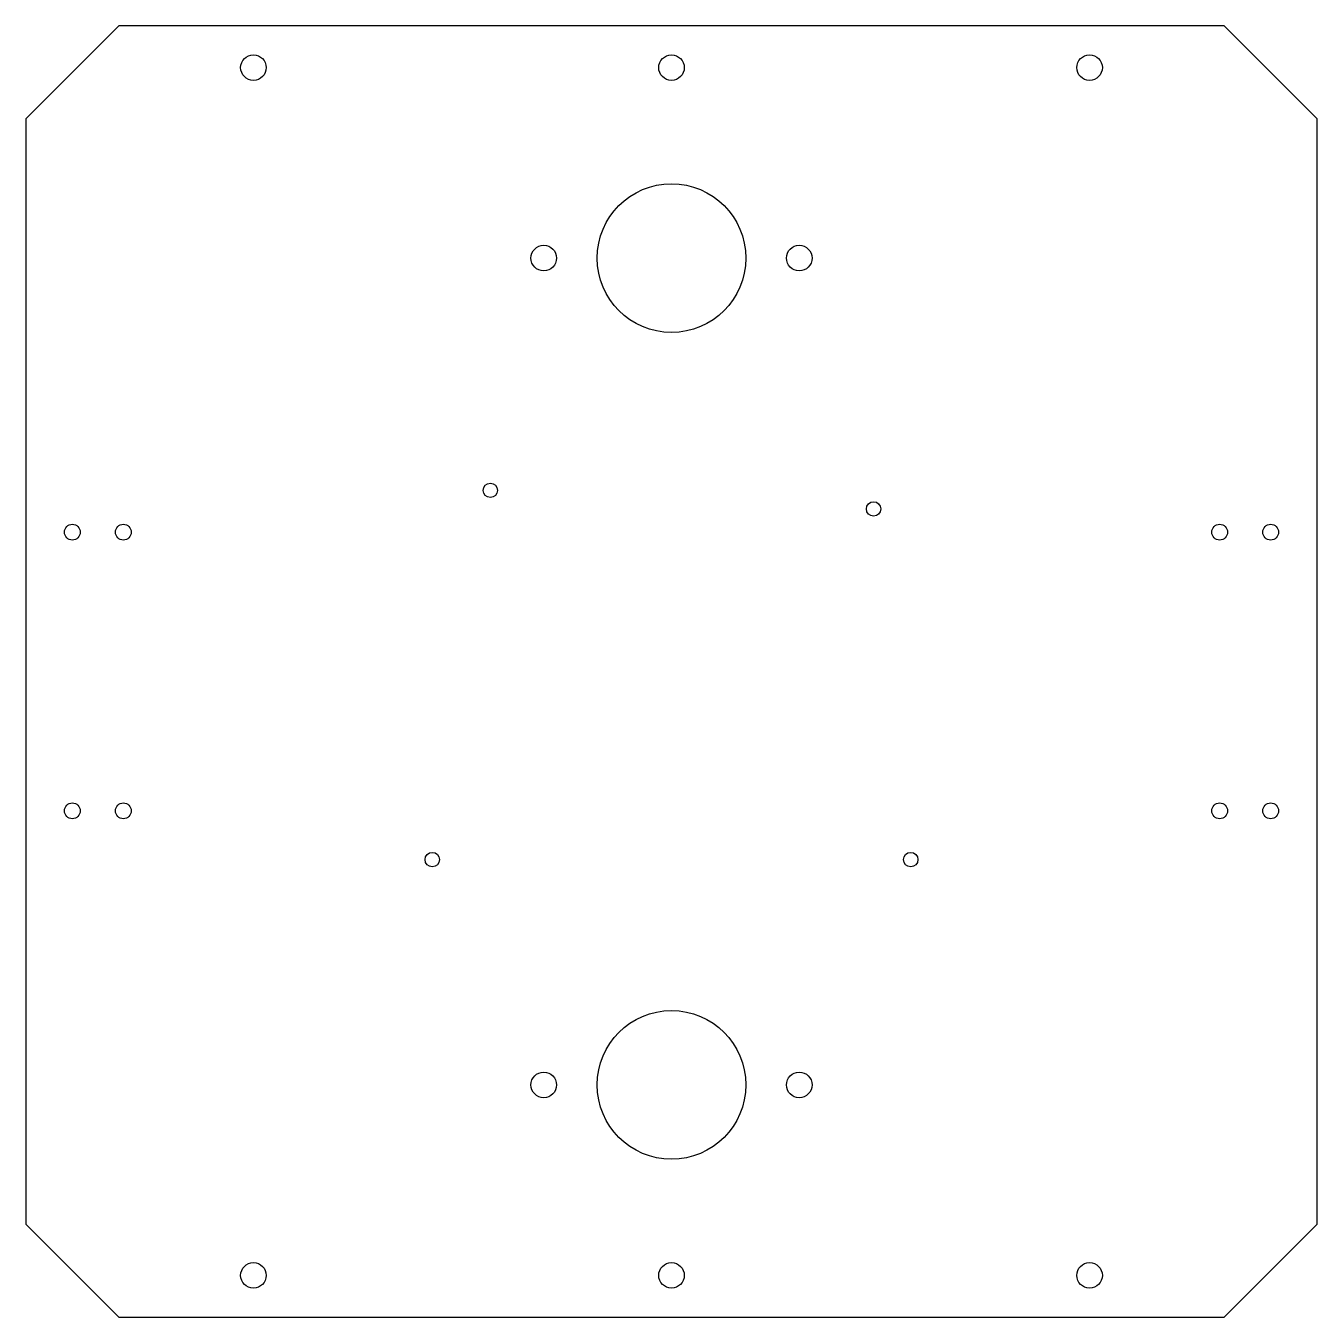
# Model space of a CAD drawing. Header units: millimetres. Extents: x -20 to 258, y 0 to 278.
import ezdxf

# ---------------------------------------------------------------- set-up
doc = ezdxf.new("R2010")
doc.units = ezdxf.units.MM

msp = doc.modelspace()

# ---------------------------------------------------------------- linework, layer by layer
msp.add_lwpolyline([(-20, 258), (-20, 20), (0, 0), (238, 0), (258, 20), (258, 258), (238, 278), (0, 278)], close=True)
for centre, radius in [((29, 269), 2.75), ((119, 269), 2.75), ((209, 269), 2.75), ((119, 228), 16), ((91.5, 228), 2.75), ((146.5, 228), 2.75), ((80, 178), 1.55), ((162.5, 174), 1.55), ((-10, 169), 1.7), ((1, 169), 1.7), ((237, 169), 1.7), ((248, 169), 1.7), ((-10, 109), 1.7), ((1, 109), 1.7), ((237, 109), 1.7), ((248, 109), 1.7), ((67.5, 98.5), 1.55), ((170.5, 98.5), 1.55), ((119, 50), 16), ((91.5, 50), 2.75), ((146.5, 50), 2.75), ((29, 9), 2.75), ((119, 9), 2.75), ((209, 9), 2.75)]:
    msp.add_circle(centre, radius)

doc.saveas('drawing.dxf')
